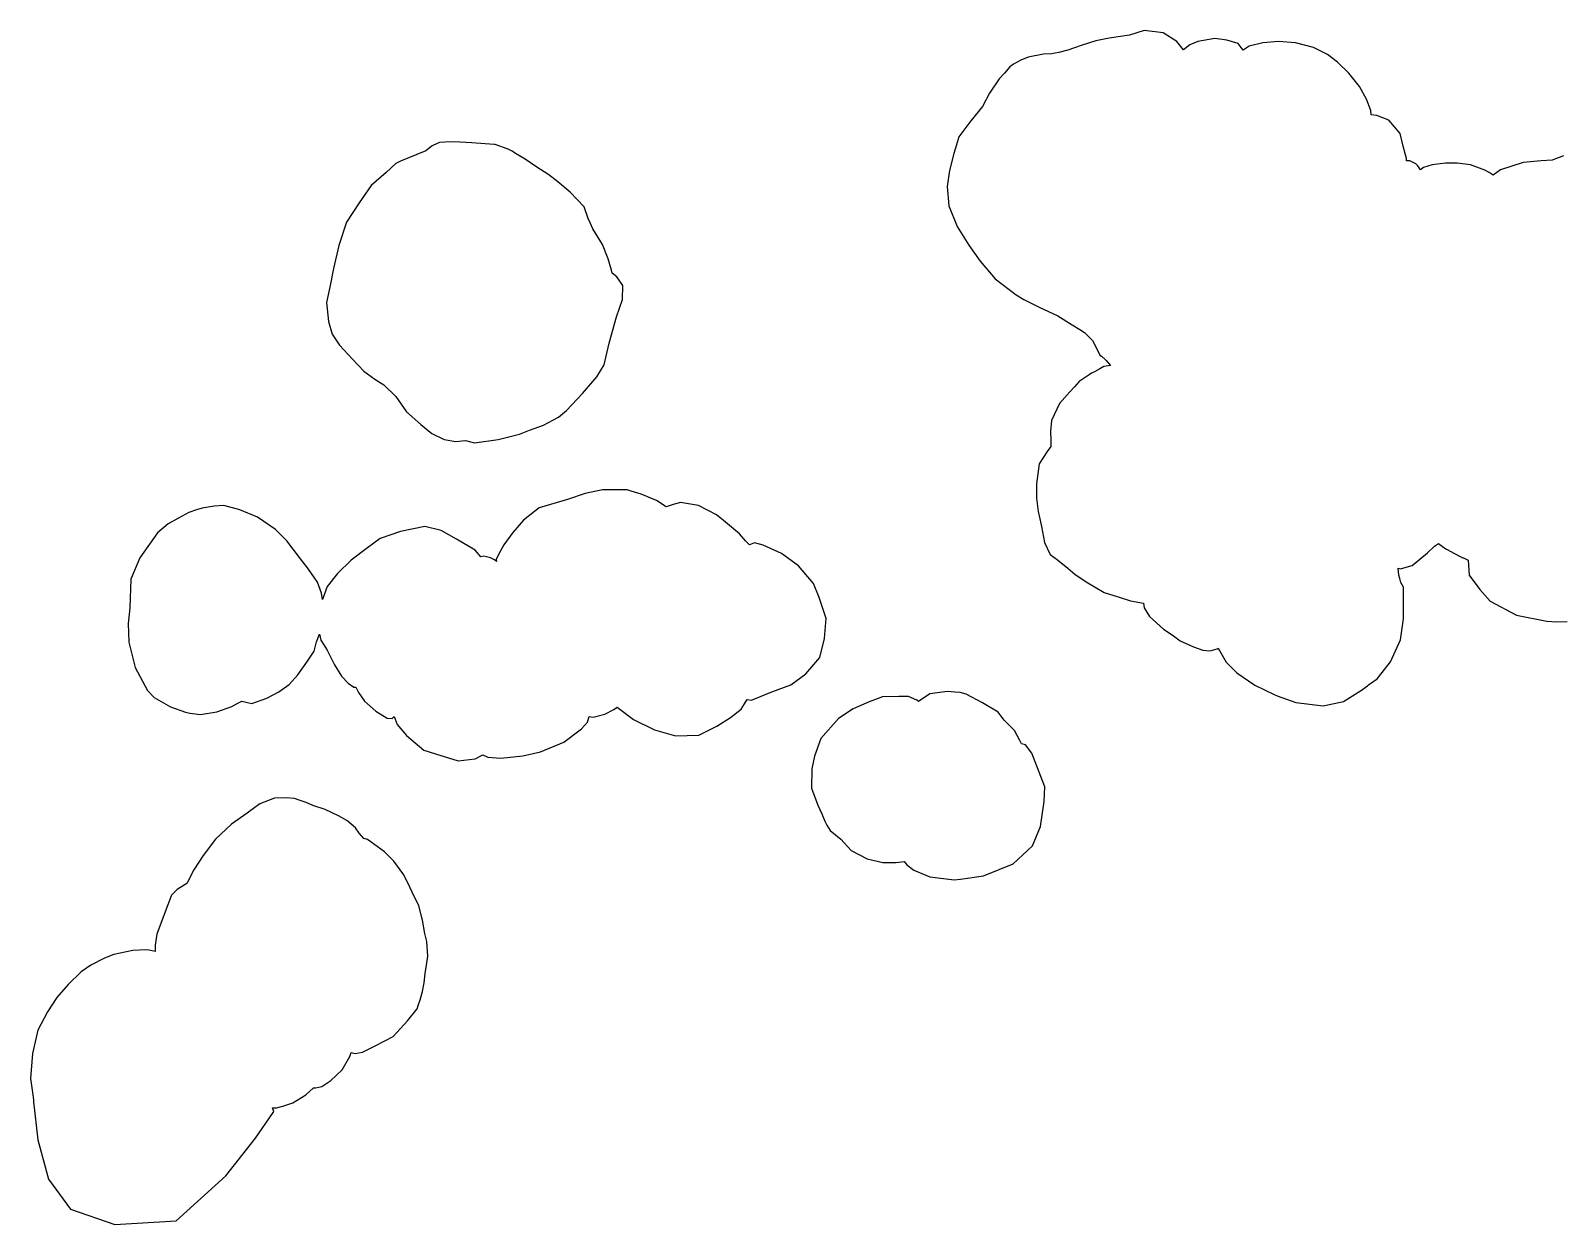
# Model space of a CAD drawing. Extents: x -12748497 to 5449789, y 79630 to 14464147.
# Drawn here: x 2541067 to 2904654, y 79630 to 363451 of the extents above; entities that cross this region are included whole.
import ezdxf

# ---------------------------------------------------------------- set-up
doc = ezdxf.new("R2010")
doc.units = 21
doc.layers.add('COUNTY_BOUNDARY', color=40, linetype='Continuous')

msp = doc.modelspace()

# ---------------------------------------------------------------- linework, layer by layer
at = {"layer": 'COUNTY_BOUNDARY'}
for points in [[(2905650, 333708), (2902930, 332612), (2900321, 332475), (2896065, 332088), (2890624, 330314), (2888877, 329061), (2887949, 329738), (2886883, 330253), (2886313, 330529), (2883531, 331522), (2880363, 331934), (2877549, 331906), (2874395, 331503), (2872325, 330903), (2871625, 330350), (2871018, 331314), (2870541, 331800), (2869090, 332505), (2868318, 332494), (2868283, 333016), (2868084, 333893), (2867504, 336009), (2866746, 338981), (2864069, 342122), (2861226, 343282), (2859853, 343432), (2859823, 344447), (2858789, 347109), (2857071, 350155), (2854607, 353356), (2851837, 355912), (2849463, 357797), (2846188, 359400), (2841923, 360537), (2837884, 360833), (2834089, 360545), (2830867, 359767), (2829414, 358821), (2828288, 360352), (2825550, 361181), (2822684, 361560), (2818623, 360883), (2816735, 360077), (2815271, 358892), (2814624, 359689), (2813694, 360852), (2810442, 362927), (2805866, 363451), (2802434, 362381), (2797552, 361649), (2794395, 361043), (2790952, 359871), (2787731, 358809), (2785640, 358202), (2783849, 357933), (2781959, 357835), (2778335, 357111), (2776549, 356383), (2774839, 355439), (2773988, 354797), (2772645, 353334), (2771410, 351943), (2769093, 348610), (2767462, 345405), (2764639, 341997), (2761843, 338213), (2761272, 336285), (2760661, 334226), (2759566, 330215)], [(2611424, 298818), (2611929, 294273), (2612774, 291253), (2613595, 290114), (2614529, 288661), (2617658, 285295), (2620321, 282502), (2622931, 280610), (2625042, 279209), (2627958, 276483), (2630505, 272797), (2633864, 269794), (2636522, 267649), (2639433, 266263), (2642163, 265724), (2644466, 266008), (2646630, 265477), (2652306, 266224), (2657330, 267533), (2659749, 268441), (2663044, 269680), (2666591, 271517), (2668548, 273094), (2672329, 277197), (2675701, 281113), (2677442, 284020), (2678628, 289155), (2680401, 295385), (2681798, 299545), (2681955, 302862), (2680502, 304891), (2679354, 305783), (2679220, 306496), (2678456, 309175), (2677090, 312604), (2674798, 316335), (2674202, 317606), (2673645, 318769), (2672760, 321517), (2669425, 325000), (2666475, 327497), (2664337, 329192), (2661187, 331117), (2658673, 332855), (2656388, 334267), (2655626, 334807), (2654646, 335270), (2651569, 336334), (2651307, 336354), (2645984, 336772), (2641751, 337024), (2639651, 336961), (2638351, 336874), (2637788, 336592), (2636538, 336062), (2635091, 334893), (2629007, 332383), (2627918, 331871), (2625610, 329751), (2622059, 326619), (2619173, 322527), (2616222, 317914), (2614342, 312318), (2613095, 306853), (2612336, 302842), (2611424, 298818)], [(2759566, 330215), (2759061, 326379), (2759461, 321756), (2761431, 316869), (2764163, 312440), (2766867, 308621), (2770452, 304453), (2775439, 300600), (2777257, 299510), (2780961, 297679), (2785342, 295617), (2788796, 293487), (2790583, 292404), (2791743, 291701), (2791821, 291622), (2793642, 289769), (2794789, 287485), (2795385, 286298), (2795721, 286015), (2796559, 285307), (2796848, 284992), (2797910, 283835), (2796308, 283587), (2795322, 283046), (2794069, 282358), (2793389, 281985), (2792834, 281620), (2790446, 280050), (2789310, 278789), (2788220, 277580), (2785742, 274831), (2783846, 270742), (2783650, 268182), (2783698, 266109), (2783677, 264539), (2782859, 263357), (2780950, 260481), (2780290, 255691), (2780296, 252261), (2780719, 249099), (2781071, 247396), (2781450, 245565), (2782229, 241774), (2783550, 238913), (2785294, 237640), (2787731, 235632), (2789422, 234194), (2792081, 232403), (2796371, 229848), (2799680, 228857), (2802656, 227861), (2805744, 227322), (2805897, 226195), (2807198, 224132), (2810522, 221174), (2812573, 219817), (2814476, 218366), (2817657, 216922), (2819829, 216125), (2821625, 215997), (2823284, 216466), (2823504, 216618), (2825392, 213324), (2827933, 210791), (2832256, 207819), (2836837, 205577), (2837567, 205312), (2841944, 203723), (2848505, 202936), (2853334, 203944), (2857553, 206671), (2858976, 207702), (2859234, 207890), (2861317, 209299), (2862475, 210823), (2864444, 213415), (2866860, 218604), (2867583, 223584), (2867584, 227305), (2867585, 231117), (2866926, 232210), (2866687, 233190), (2866492, 233989), (2866289, 235647), (2866821, 235466), (2868179, 235868), (2869603, 236291), (2873241, 239254), (2874946, 240903), (2875867, 241543), (2877177, 240544), (2877776, 240199), (2879700, 239094), (2881086, 238421), (2881233, 238350), (2881672, 238137), (2881818, 238066), (2882914, 237534), (2883210, 234005), (2885693, 230551), (2888186, 227769), (2894485, 224460), (2901683, 223022), (2903994, 222906), (2906478, 222987)], [(2564674, 226193), (2564284, 222516), (2564456, 218031), (2565968, 212046), (2568887, 206580), (2570485, 204919), (2574355, 202699), (2577896, 201379), (2578967, 201163), (2581451, 200875), (2585339, 201480), (2588949, 202768), (2590360, 203543), (2591284, 204008), (2593703, 203466), (2597275, 204716), (2600127, 206220), (2602557, 207956), (2604644, 210320), (2606945, 213507), (2608489, 215902), (2609089, 218147), (2609767, 219970), (2610092, 218524), (2611566, 216158), (2613368, 212641), (2614985, 209994), (2616607, 208328), (2617953, 207390), (2618432, 207363), (2619049, 206114), (2620515, 203997), (2623184, 201685), (2625872, 200019), (2627057, 199905), (2627522, 200362), (2628275, 198515), (2630500, 195831), (2634609, 192385), (2637396, 191505), (2642771, 189808), (2646799, 190279), (2648612, 191257), (2649816, 190703), (2652925, 190456), (2658125, 191002), (2662330, 191963), (2667888, 194286), (2672054, 197425), (2673532, 199009), (2673935, 200368), (2674898, 200202), (2677666, 200936), (2679787, 202065), (2680593, 202601), (2684456, 199631), (2689480, 197177), (2694468, 195791), (2700005, 195943), (2704254, 198050), (2707560, 200111), (2710094, 202154), (2710853, 203385), (2711455, 204392), (2712538, 204266), (2717348, 206237), (2721849, 207933), (2725476, 210538), (2728783, 214421), (2729915, 218953), (2730233, 223680), (2728582, 228672), (2727228, 231973), (2723714, 236218), (2719679, 239156), (2715313, 241132), (2713228, 241634), (2712004, 241196), (2711061, 242139), (2709648, 243790), (2705819, 246949), (2704224, 248340), (2699872, 250564), (2695625, 251256), (2693862, 250818), (2692209, 250189), (2689958, 251764), (2686296, 253257), (2683913, 253985), (2682970, 254273), (2677104, 254268), (2672946, 253366), (2668762, 252006), (2662002, 250006), (2658268, 247028), (2655772, 244147), (2653652, 241159), (2652323, 238916), (2651792, 237735), (2651873, 237224), (2651384, 237592), (2650473, 238087), (2648885, 238475), (2648124, 238373), (2646809, 239896), (2642359, 242522), (2638693, 244603), (2634853, 245565), (2629045, 244324), (2624239, 242666), (2621154, 240510), (2617334, 237536), (2614047, 234409), (2611629, 231312), (2610861, 229331), (2610490, 228162), (2610252, 229721), (2609295, 232308), (2607181, 235448), (2605018, 238211), (2602029, 242131), (2599304, 244846), (2595055, 247797), (2590868, 249512), (2586993, 250580), (2584765, 250398), (2581908, 249943), (2580538, 249514), (2578725, 248856), (2576092, 247488), (2573774, 246183), (2571259, 244054), (2567079, 238136), (2564891, 233040), (2564674, 226193)], [(2726861, 187938), (2726776, 183362), (2728318, 179300), (2729278, 177214), (2729973, 175521), (2730459, 174517), (2731242, 173268), (2733778, 171193), (2736198, 168518), (2740035, 166555), (2743713, 165666), (2746931, 165642), (2748804, 165914), (2749436, 165115), (2751124, 163865), (2754961, 162256), (2760736, 161535), (2762207, 161743), (2767687, 162521), (2774743, 165340), (2779376, 169640), (2781216, 174258), (2782112, 180141), (2782264, 183641), (2781334, 186147), (2779171, 191650), (2777715, 193640), (2776694, 193855), (2776356, 194682), (2775093, 197017), (2772583, 199528), (2771188, 201391), (2767429, 203662), (2763586, 205691), (2762146, 206091), (2760851, 206186), (2759144, 206311), (2754929, 205788), (2752246, 203975), (2751802, 204303), (2749863, 205171), (2747520, 205166), (2743658, 205041), (2740534, 203889), (2736711, 202235), (2733197, 199874), (2728983, 195127), (2727498, 190930), (2726861, 187938)], [(2541531, 120272), (2541067, 114301), (2541500, 110991), (2541757, 109240), (2541778, 108763), (2542829, 99771), (2545320, 90426), (2550529, 83270), (2561136, 79630), (2575721, 80443), (2587521, 91193), (2594580, 100130), (2598602, 106021), (2598899, 106482), (2598593, 107326), (2599517, 107336), (2601025, 107767), (2603436, 108543), (2606544, 110448), (2608339, 112075), (2608863, 112065), (2610324, 112396), (2612468, 113859), (2615192, 116350), (2616991, 119525), (2617304, 120494), (2618224, 120267), (2619983, 120558), (2623022, 122051), (2627326, 124302), (2630710, 128052), (2633010, 130905), (2633309, 131915), (2633682, 133058), (2634241, 135032), (2634637, 137102), (2634889, 139261), (2635197, 141228), (2635513, 143404), (2635279, 146870), (2634852, 148777), (2634307, 151965), (2634042, 152859), (2633425, 155448), (2632388, 157454), (2631274, 159801), (2629836, 162751), (2627475, 165987), (2625262, 168188), (2623474, 169486), (2621225, 171126), (2620312, 171346), (2619183, 172672), (2618356, 173932), (2616258, 175647), (2614275, 176748), (2611158, 178233), (2608223, 179223), (2606588, 179948), (2604908, 180524), (2603797, 180869), (2601883, 181065), (2599071, 180961), (2595614, 179580), (2592575, 177399), (2588822, 174822), (2585022, 171180), (2582141, 167357), (2579860, 163919), (2578251, 160711), (2577558, 160315), (2575920, 159219), (2574546, 157924), (2573113, 153973), (2571062, 148658), (2570717, 146002), (2570681, 144475), (2569241, 144817), (2568457, 144945), (2565362, 144734), (2560893, 143789), (2558620, 142921), (2555403, 141253), (2553064, 139697), (2549995, 136661), (2547299, 133541), (2545107, 130159), (2542823, 125822), (2541531, 120272)]]:
    msp.add_lwpolyline(points, dxfattribs=at)

doc.saveas('drawing.dxf')
